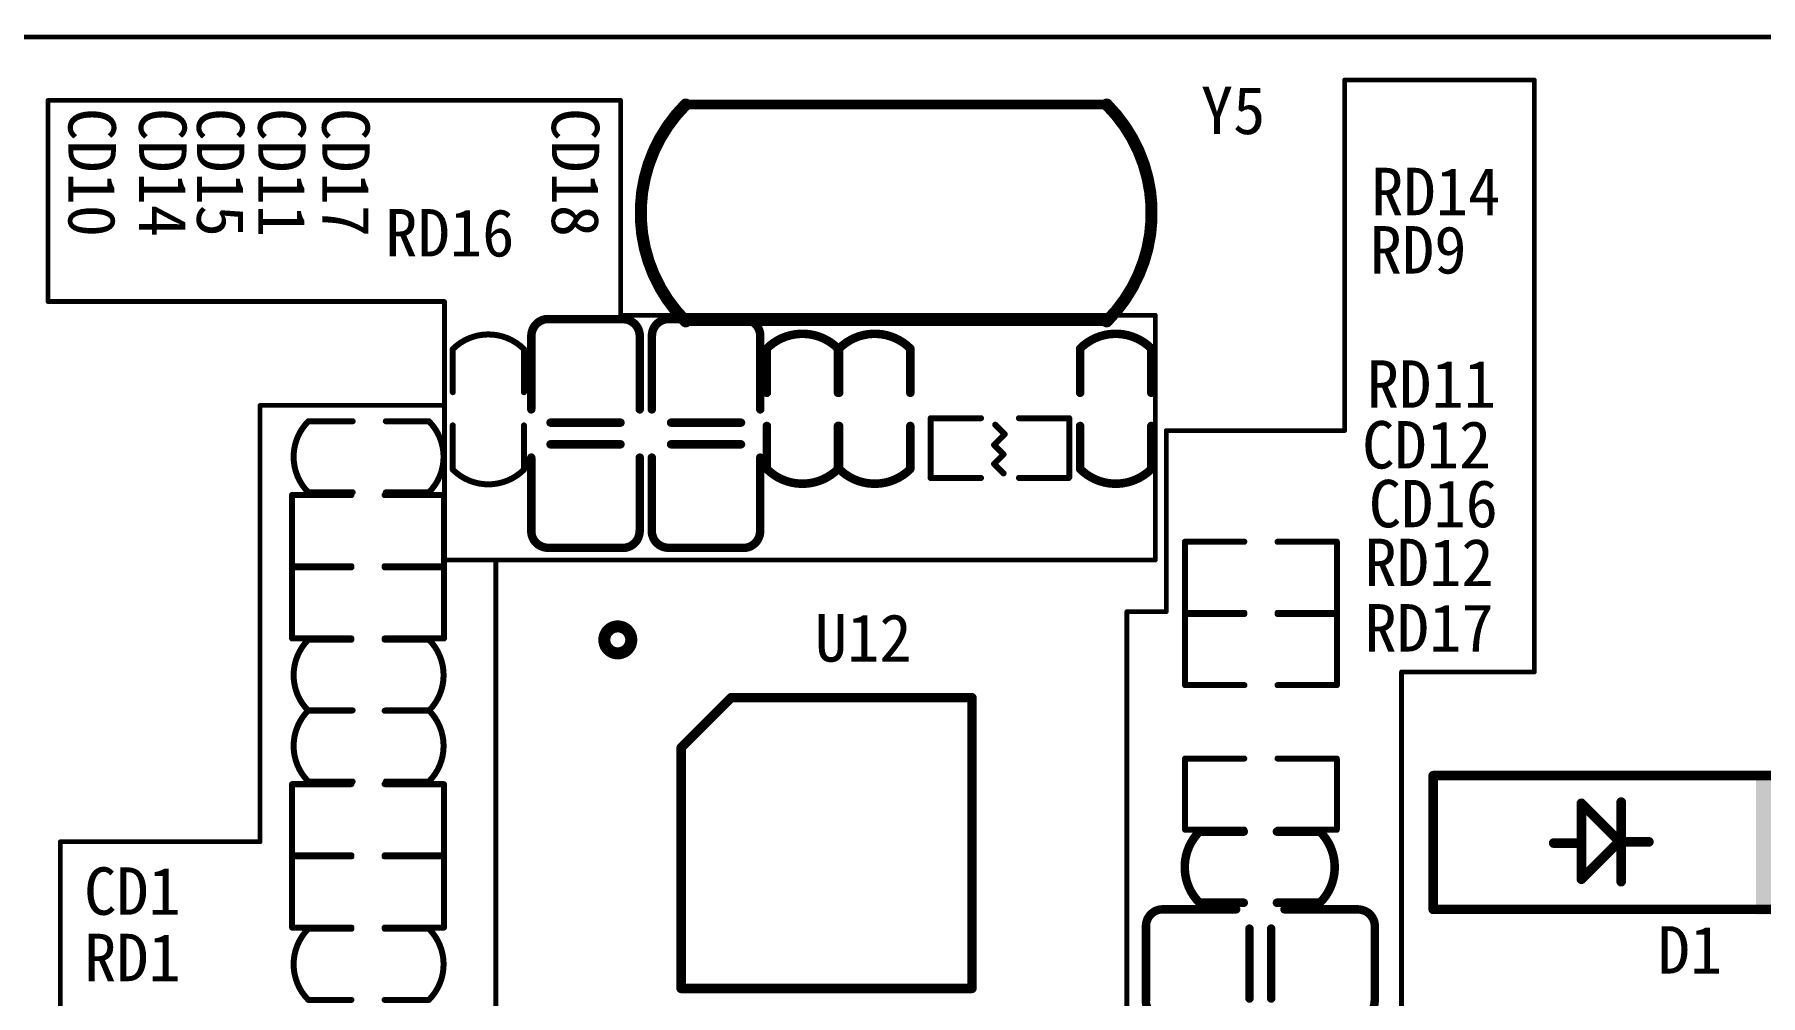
# Model space of a CAD drawing. Extents: x 695 to 1054, y 394 to 590.
# Drawn here: x 793.91 to 830.29, y 470.31 to 490.57 of the extents above; entities that cross this region are included whole.
import ezdxf

# ---------------------------------------------------------------- set-up
doc = ezdxf.new("R2010")
doc.units = 0
doc.header["$MEASUREMENT"] = 0
doc.layers.get('0').update_dxf_attribs({"linetype": 'CONTINUOUS'})
doc.layers.add('BOTTOMOVERLAY', color=7, linetype='CONTINUOUS')
doc.layers.add('KEEPOUTLAYER', color=6, linetype='CONTINUOUS')
doc.styles.get("Standard").update_dxf_attribs({"font": ''})
doc.styles.get('Standard').set_extended_font_data('SimSun')

# ---------------------------------------------------------------- blocks, each defined once
blk = doc.blocks.new('4007_4148_SMT_B_50')
at = {"layer": 'BOTTOMOVERLAY', "const_width": 0.203}
for points in [[(-3.468, 1.397), (-3.468, -1.422)], [(3.796, 1.397), (-3.468, 1.397)], [(3.796, 1.397), (3.796, -1.422)], [(0.469, -0.051), (-0.344, 0.762)], [(-0.344, 0.762), (-0.344, -0.838)], [(0.494, 0.813), (0.494, -0.864)], [(-0.344, 0), (-0.928, 0)], [(0.494, 0), (-0.344, -0.838)], [(0.494, -0.051), (0.469, -0.051)], [(1.078, -0.025), (0.494, -0.025)], [(3.796, -1.422), (-3.468, -1.422)]]:
    blk.add_lwpolyline(points, dxfattribs=at)
at = {"layer": 'BOTTOMOVERLAY', "const_width": 0.102}
for points in [[(-3.519, 1.397, 1), (-3.418, 1.397, 1)], [(-3.519, 1.397, 1), (-3.418, 1.397, 1)], [(3.745, 1.397, 1), (3.847, 1.397, 1)], [(3.745, 1.397, 1), (3.847, 1.397, 1)], [(-0.395, 0.762, 1), (-0.293, 0.762, 1)], [(-0.395, 0.762, 1), (-0.293, 0.762, 1)], [(0.443, 0.813, 1), (0.545, 0.813, 1)], [(-0.979, 0, 1), (-0.878, 0, 1)], [(-0.395, 0, 1), (-0.293, 0, 1)], [(0.418, -0.051, 1), (0.519, -0.051, 1)], [(0.418, -0.051, 1), (0.519, -0.051, 1)], [(0.443, 0, 1), (0.545, 0, 1)], [(0.443, -0.025, 1), (0.545, -0.025, 1)], [(0.443, -0.051, 1), (0.545, -0.051, 1)], [(1.027, -0.025, 1), (1.129, -0.025, 1)], [(-0.395, -0.838, 1), (-0.293, -0.838, 1)], [(-0.395, -0.838, 1), (-0.293, -0.838, 1)], [(0.443, -0.864, 1), (0.545, -0.864, 1)], [(-3.519, -1.422, 1), (-3.418, -1.422, 1)], [(-3.519, -1.422, 1), (-3.418, -1.422, 1)], [(3.745, -1.422, 1), (3.847, -1.422, 1)], [(3.745, -1.422, 1), (3.847, -1.422, 1)]]:
    blk.add_lwpolyline(points, format="xyb", close=True, dxfattribs=at)
at = {"layer": 'BOTTOMOVERLAY'}
blk.add_solid([(3.339, -1.499), (3.9, -1.499), (3.339, 1.499), (3.9, 1.499)], dxfattribs=at)
blk = doc.blocks.new('0603C_B_107')
at = {"layer": 'BOTTOMOVERLAY', "const_width": 0.127}
for points in [[(-1.27, -0.734, -0.414213), (-1.27, 0.766)], [(1.27, 0.766, -0.414213), (1.27, -0.734)]]:
    blk.add_lwpolyline(points, format="xyb", dxfattribs=at)
for points in [[(-0.363, 0.766), (-1.27, 0.766)], [(1.27, 0.766), (0.337, 0.766)], [(-0.363, -0.734), (-1.27, -0.734)], [(1.27, -0.734), (0.337, -0.734)]]:
    blk.add_lwpolyline(points, dxfattribs=at)
at = {"layer": 'BOTTOMOVERLAY', "const_width": 0.0635}
for points in [[(-1.302, 0.766, 1), (-1.238, 0.766, 1)], [(-1.302, 0.766, 1), (-1.238, 0.766, 1)], [(-0.394, 0.766, 1), (-0.331, 0.766, 1)], [(0.305, 0.766, 1), (0.369, 0.766, 1)], [(1.238, 0.766, 1), (1.302, 0.766, 1)], [(1.238, 0.766, 1), (1.302, 0.766, 1)], [(-1.302, -0.734, 1), (-1.238, -0.734, 1)], [(-1.302, -0.734, 1), (-1.238, -0.734, 1)], [(-0.394, -0.734, 1), (-0.331, -0.734, 1)], [(0.305, -0.734, 1), (0.369, -0.734, 1)], [(1.238, -0.734, 1), (1.302, -0.734, 1)], [(1.238, -0.734, 1), (1.302, -0.734, 1)]]:
    blk.add_lwpolyline(points, format="xyb", close=True, dxfattribs=at)
blk = doc.blocks.new('0603C_B_108')
at = {"layer": 'BOTTOMOVERLAY', "const_width": 0.127}
for points in [[(-1.27, -0.734, -0.414213), (-1.27, 0.766)], [(1.27, 0.766, -0.414213), (1.27, -0.734)]]:
    blk.add_lwpolyline(points, format="xyb", dxfattribs=at)
at = {"layer": 'BOTTOMOVERLAY', "const_width": 0.0635}
for points in [[(-1.302, 0.766, 1), (-1.238, 0.766, 1)], [(-1.302, 0.766, 1), (-1.238, 0.766, 1)], [(-0.394, 0.766, 1), (-0.331, 0.766, 1)], [(0.306, 0.766, 1), (0.369, 0.766, 1)], [(1.238, 0.766, 1), (1.302, 0.766, 1)], [(1.238, 0.766, 1), (1.302, 0.766, 1)], [(-1.302, -0.734, 1), (-1.238, -0.734, 1)], [(-1.302, -0.734, 1), (-1.238, -0.734, 1)], [(-0.394, -0.734, 1), (-0.331, -0.734, 1)], [(0.306, -0.734, 1), (0.369, -0.734, 1)], [(1.238, -0.734, 1), (1.302, -0.734, 1)], [(1.238, -0.734, 1), (1.302, -0.734, 1)]]:
    blk.add_lwpolyline(points, format="xyb", close=True, dxfattribs=at)
at = {"layer": 'BOTTOMOVERLAY', "const_width": 0.127}
for points in [[(-1.27, 0.766), (-0.363, 0.766)], [(0.337, 0.766), (1.27, 0.766)], [(-1.27, -0.734), (-0.363, -0.734)], [(0.337, -0.734), (1.27, -0.734)]]:
    blk.add_lwpolyline(points, dxfattribs=at)
blk = doc.blocks.new('0603C_B_109')
at = {"layer": 'BOTTOMOVERLAY', "const_width": 0.127}
for points in [[(-1.27, -0.734, -0.414213), (-1.27, 0.766)], [(1.27, 0.766, -0.414213), (1.27, -0.734)]]:
    blk.add_lwpolyline(points, format="xyb", dxfattribs=at)
for points in [[(-1.27, 0.766), (-0.363, 0.766)], [(0.337, 0.766), (1.27, 0.766)], [(-1.27, -0.734), (-0.363, -0.734)], [(0.337, -0.734), (1.27, -0.734)]]:
    blk.add_lwpolyline(points, dxfattribs=at)
at = {"layer": 'BOTTOMOVERLAY', "const_width": 0.0635}
for points in [[(-1.302, 0.766, 1), (-1.238, 0.766, 1)], [(-1.302, 0.766, 1), (-1.238, 0.766, 1)], [(-0.394, 0.766, 1), (-0.331, 0.766, 1)], [(0.306, 0.766, 1), (0.369, 0.766, 1)], [(1.238, 0.766, 1), (1.302, 0.766, 1)], [(1.238, 0.766, 1), (1.302, 0.766, 1)], [(-1.302, -0.734, 1), (-1.238, -0.734, 1)], [(-1.302, -0.734, 1), (-1.238, -0.734, 1)], [(-0.394, -0.734, 1), (-0.331, -0.734, 1)], [(0.306, -0.734, 1), (0.369, -0.734, 1)], [(1.238, -0.734, 1), (1.302, -0.734, 1)], [(1.238, -0.734, 1), (1.302, -0.734, 1)]]:
    blk.add_lwpolyline(points, format="xyb", close=True, dxfattribs=at)
blk = doc.blocks.new('0603C_B_110')
at = {"layer": 'BOTTOMOVERLAY', "const_width": 0.127}
for points in [[(-1.27, -0.734, -0.414213), (-1.27, 0.766)], [(1.27, 0.766, -0.414213), (1.27, -0.734)]]:
    blk.add_lwpolyline(points, format="xyb", dxfattribs=at)
for points in [[(-1.27, 0.766), (-0.363, 0.766)], [(0.337, 0.766), (1.27, 0.766)], [(-1.27, -0.734), (-0.363, -0.734)], [(0.337, -0.734), (1.27, -0.734)]]:
    blk.add_lwpolyline(points, dxfattribs=at)
at = {"layer": 'BOTTOMOVERLAY', "const_width": 0.0635}
for points in [[(-1.302, 0.766, 1), (-1.238, 0.766, 1)], [(-1.302, 0.766, 1), (-1.238, 0.766, 1)], [(-0.394, 0.766, 1), (-0.331, 0.766, 1)], [(0.306, 0.766, 1), (0.369, 0.766, 1)], [(1.238, 0.766, 1), (1.302, 0.766, 1)], [(1.238, 0.766, 1), (1.302, 0.766, 1)], [(-1.302, -0.734, 1), (-1.238, -0.734, 1)], [(-1.302, -0.734, 1), (-1.238, -0.734, 1)], [(-0.394, -0.734, 1), (-0.331, -0.734, 1)], [(0.306, -0.734, 1), (0.369, -0.734, 1)], [(1.238, -0.734, 1), (1.302, -0.734, 1)], [(1.238, -0.734, 1), (1.302, -0.734, 1)]]:
    blk.add_lwpolyline(points, format="xyb", close=True, dxfattribs=at)
blk = doc.blocks.new('0603C_B_116')
at = {"layer": 'BOTTOMOVERLAY', "const_width": 0.127}
for points in [[(-1.27, -0.734, -0.414213), (-1.27, 0.766)], [(1.27, 0.766, -0.414213), (1.27, -0.734)]]:
    blk.add_lwpolyline(points, format="xyb", dxfattribs=at)
at = {"layer": 'BOTTOMOVERLAY', "const_width": 0.0635}
for points in [[(-1.302, 0.766, 1), (-1.238, 0.766, 1)], [(-1.302, 0.766, 1), (-1.238, 0.766, 1)], [(-0.394, 0.766, 1), (-0.331, 0.766, 1)], [(0.306, 0.766, 1), (0.369, 0.766, 1)], [(1.238, 0.766, 1), (1.302, 0.766, 1)], [(1.238, 0.766, 1), (1.302, 0.766, 1)], [(-1.302, -0.734, 1), (-1.238, -0.734, 1)], [(-1.302, -0.734, 1), (-1.238, -0.734, 1)], [(-0.394, -0.734, 1), (-0.331, -0.734, 1)], [(0.306, -0.734, 1), (0.369, -0.734, 1)], [(1.238, -0.734, 1), (1.302, -0.734, 1)], [(1.238, -0.734, 1), (1.302, -0.734, 1)]]:
    blk.add_lwpolyline(points, format="xyb", close=True, dxfattribs=at)
at = {"layer": 'BOTTOMOVERLAY', "const_width": 0.127}
for points in [[(-1.27, 0.766), (-0.363, 0.766)], [(0.337, 0.766), (1.27, 0.766)], [(-1.27, -0.734), (-0.363, -0.734)], [(0.337, -0.734), (1.27, -0.734)]]:
    blk.add_lwpolyline(points, dxfattribs=at)
blk = doc.blocks.new('0603C_B_117')
at = {"layer": 'BOTTOMOVERLAY', "const_width": 0.18}
for points in [[(-0.75, 1.257, -0.414214), (0.75, 1.257)], [(0.75, -1.283, -0.414214), (-0.75, -1.283)]]:
    blk.add_lwpolyline(points, format="xyb", dxfattribs=at)
for points in [[(-0.75, 1.257), (-0.75, 0.35)], [(0.75, 1.257), (0.75, 0.35)], [(-0.75, -0.35), (-0.75, -1.283)], [(0.75, -0.35), (0.75, -1.283)]]:
    blk.add_lwpolyline(points, dxfattribs=at)
at = {"layer": 'BOTTOMOVERLAY', "const_width": 0.09}
for points in [[(-0.795, 1.257, 1), (-0.705, 1.257, 1)], [(-0.795, 1.257, 1), (-0.705, 1.257, 1)], [(0.705, 1.257, 1), (0.795, 1.257, 1)], [(0.705, 1.257, 1), (0.795, 1.257, 1)], [(-0.795, 0.35, 1), (-0.705, 0.35, 1)], [(0.705, 0.35, 1), (0.795, 0.35, 1)], [(-0.795, -0.35, 1), (-0.705, -0.35, 1)], [(0.705, -0.35, 1), (0.795, -0.35, 1)], [(-0.795, -1.283, 1), (-0.705, -1.283, 1)], [(-0.795, -1.283, 1), (-0.705, -1.283, 1)], [(0.705, -1.283, 1), (0.795, -1.283, 1)], [(0.705, -1.283, 1), (0.795, -1.283, 1)]]:
    blk.add_lwpolyline(points, format="xyb", close=True, dxfattribs=at)
blk = doc.blocks.new('0603C_B_118')
at = {"layer": 'BOTTOMOVERLAY', "const_width": 0.18}
for points in [[(-0.75, 1.257, -0.414214), (0.75, 1.257)], [(0.75, -1.283, -0.414214), (-0.75, -1.283)]]:
    blk.add_lwpolyline(points, format="xyb", dxfattribs=at)
for points in [[(-0.75, 1.257), (-0.75, 0.35)], [(0.75, 1.257), (0.75, 0.35)], [(-0.75, -0.35), (-0.75, -1.283)], [(0.75, -0.35), (0.75, -1.283)]]:
    blk.add_lwpolyline(points, dxfattribs=at)
at = {"layer": 'BOTTOMOVERLAY', "const_width": 0.09}
for points in [[(-0.795, 1.257, 1), (-0.705, 1.257, 1)], [(-0.795, 1.257, 1), (-0.705, 1.257, 1)], [(0.705, 1.257, 1), (0.795, 1.257, 1)], [(0.705, 1.257, 1), (0.795, 1.257, 1)], [(-0.795, 0.35, 1), (-0.705, 0.35, 1)], [(0.705, 0.35, 1), (0.795, 0.35, 1)], [(-0.795, -0.35, 1), (-0.705, -0.35, 1)], [(0.705, -0.35, 1), (0.795, -0.35, 1)], [(-0.795, -1.283, 1), (-0.705, -1.283, 1)], [(-0.795, -1.283, 1), (-0.705, -1.283, 1)], [(0.705, -1.283, 1), (0.795, -1.283, 1)], [(0.705, -1.283, 1), (0.795, -1.283, 1)]]:
    blk.add_lwpolyline(points, format="xyb", close=True, dxfattribs=at)
blk = doc.blocks.new('0805C_B_120')
at = {"layer": 'BOTTOMOVERLAY', "const_width": 0.178}
for points in [[(-2.413, 0.787, -0.414214), (-2.06, 1.14)], [(2.057, 1.143, -0.414214), (2.41, 0.79)], [(-2.057, -1.143, -0.414214), (-2.41, -0.79)], [(2.413, -0.787, -0.414214), (2.06, -1.14)]]:
    blk.add_lwpolyline(points, format="xyb", dxfattribs=at)
for points in [[(-0.508, 1.143), (-2.06, 1.143)], [(2.057, 1.143), (0.508, 1.143)], [(-2.41, -0.79), (-2.41, 0.785)], [(-0.229, -0.737), (-0.229, 0.737)], [(0.229, -0.737), (0.229, 0.737)], [(2.413, -0.787), (2.413, 0.787)], [(-0.508, -1.143), (-2.057, -1.143)], [(2.06, -1.143), (0.508, -1.143)]]:
    blk.add_lwpolyline(points, dxfattribs=at)
at = {"layer": 'BOTTOMOVERLAY', "const_width": 0.0889}
for points in [[(-2.105, 1.143, 1), (-2.016, 1.143, 1)], [(-2.105, 1.14, 1), (-2.016, 1.14, 1)], [(-0.552, 1.143, 1), (-0.464, 1.143, 1)], [(0.464, 1.143, 1), (0.552, 1.143, 1)], [(2.013, 1.143, 1), (2.102, 1.143, 1)], [(2.013, 1.143, 1), (2.102, 1.143, 1)], [(-2.457, 0.787, 1), (-2.369, 0.787, 1)], [(-2.455, 0.785, 1), (-2.366, 0.785, 1)], [(-0.273, 0.737, 1), (-0.184, 0.737, 1)], [(0.184, 0.737, 1), (0.273, 0.737, 1)], [(2.366, 0.79, 1), (2.455, 0.79, 1)], [(2.369, 0.787, 1), (2.457, 0.787, 1)], [(-2.455, -0.79, 1), (-2.366, -0.79, 1)], [(-2.455, -0.79, 1), (-2.366, -0.79, 1)], [(-0.273, -0.737, 1), (-0.184, -0.737, 1)], [(0.184, -0.737, 1), (0.273, -0.737, 1)], [(2.369, -0.787, 1), (2.457, -0.787, 1)], [(2.369, -0.787, 1), (2.457, -0.787, 1)], [(-2.102, -1.143, 1), (-2.013, -1.143, 1)], [(-2.102, -1.143, 1), (-2.013, -1.143, 1)], [(-0.552, -1.143, 1), (-0.464, -1.143, 1)], [(0.464, -1.143, 1), (0.552, -1.143, 1)], [(2.016, -1.14, 1), (2.105, -1.14, 1)], [(2.016, -1.143, 1), (2.105, -1.143, 1)]]:
    blk.add_lwpolyline(points, format="xyb", close=True, dxfattribs=at)
blk = doc.blocks.new('0805C_B_121')
at = {"layer": 'BOTTOMOVERLAY', "const_width": 0.178}
for points in [[(-2.413, 0.787, -0.414214), (-2.06, 1.14)], [(2.057, 1.143, -0.414214), (2.41, 0.79)], [(-2.057, -1.143, -0.414214), (-2.41, -0.79)], [(2.413, -0.787, -0.414214), (2.06, -1.14)]]:
    blk.add_lwpolyline(points, format="xyb", dxfattribs=at)
for points in [[(-2.06, 1.143), (-0.508, 1.143)], [(0.508, 1.143), (2.057, 1.143)], [(-2.41, 0.785), (-2.41, -0.79)], [(-0.229, 0.737), (-0.229, -0.737)], [(0.229, 0.737), (0.229, -0.737)], [(2.413, 0.787), (2.413, -0.787)], [(-2.057, -1.143), (-0.508, -1.143)], [(0.508, -1.143), (2.06, -1.143)]]:
    blk.add_lwpolyline(points, dxfattribs=at)
at = {"layer": 'BOTTOMOVERLAY', "const_width": 0.0889}
for points in [[(-2.105, 1.143, 1), (-2.016, 1.143, 1)], [(-2.105, 1.14, 1), (-2.016, 1.14, 1)], [(-0.552, 1.143, 1), (-0.464, 1.143, 1)], [(0.464, 1.143, 1), (0.552, 1.143, 1)], [(2.013, 1.143, 1), (2.102, 1.143, 1)], [(2.013, 1.143, 1), (2.102, 1.143, 1)], [(-2.457, 0.787, 1), (-2.369, 0.787, 1)], [(-2.455, 0.785, 1), (-2.366, 0.785, 1)], [(-0.273, 0.737, 1), (-0.184, 0.737, 1)], [(0.184, 0.737, 1), (0.273, 0.737, 1)], [(2.366, 0.79, 1), (2.455, 0.79, 1)], [(2.369, 0.787, 1), (2.457, 0.787, 1)], [(-2.455, -0.79, 1), (-2.366, -0.79, 1)], [(-2.455, -0.79, 1), (-2.366, -0.79, 1)], [(-0.273, -0.737, 1), (-0.184, -0.737, 1)], [(0.184, -0.737, 1), (0.273, -0.737, 1)], [(2.369, -0.787, 1), (2.457, -0.787, 1)], [(2.369, -0.787, 1), (2.457, -0.787, 1)], [(-2.102, -1.143, 1), (-2.013, -1.143, 1)], [(-2.102, -1.143, 1), (-2.013, -1.143, 1)], [(-0.552, -1.143, 1), (-0.464, -1.143, 1)], [(0.464, -1.143, 1), (0.552, -1.143, 1)], [(2.016, -1.14, 1), (2.105, -1.14, 1)], [(2.016, -1.143, 1), (2.105, -1.143, 1)]]:
    blk.add_lwpolyline(points, format="xyb", close=True, dxfattribs=at)
blk = doc.blocks.new('0805C_B_122')
at = {"layer": 'BOTTOMOVERLAY', "const_width": 0.178}
for points in [[(-2.413, 0.787, -0.414214), (-2.06, 1.14)], [(2.057, 1.143, -0.414214), (2.41, 0.79)], [(-2.057, -1.143, -0.414214), (-2.41, -0.79)], [(2.413, -0.787, -0.414214), (2.06, -1.14)]]:
    blk.add_lwpolyline(points, format="xyb", dxfattribs=at)
for points in [[(-0.508, 1.143), (-2.06, 1.143)], [(2.057, 1.143), (0.508, 1.143)], [(-2.41, 0.785), (-2.41, -0.79)], [(-0.229, 0.737), (-0.229, -0.737)], [(0.229, 0.737), (0.229, -0.737)], [(2.413, 0.787), (2.413, -0.787)], [(-0.508, -1.143), (-2.057, -1.143)], [(2.06, -1.143), (0.508, -1.143)]]:
    blk.add_lwpolyline(points, dxfattribs=at)
at = {"layer": 'BOTTOMOVERLAY', "const_width": 0.0889}
for points in [[(-2.105, 1.143, 1), (-2.016, 1.143, 1)], [(-2.105, 1.14, 1), (-2.016, 1.14, 1)], [(-0.552, 1.143, 1), (-0.464, 1.143, 1)], [(0.464, 1.143, 1), (0.552, 1.143, 1)], [(2.013, 1.143, 1), (2.102, 1.143, 1)], [(2.013, 1.143, 1), (2.102, 1.143, 1)], [(-2.457, 0.787, 1), (-2.369, 0.787, 1)], [(-2.455, 0.785, 1), (-2.366, 0.785, 1)], [(-0.273, 0.737, 1), (-0.184, 0.737, 1)], [(0.184, 0.737, 1), (0.273, 0.737, 1)], [(2.366, 0.79, 1), (2.455, 0.79, 1)], [(2.369, 0.787, 1), (2.457, 0.787, 1)], [(-2.455, -0.79, 1), (-2.366, -0.79, 1)], [(-2.455, -0.79, 1), (-2.366, -0.79, 1)], [(-0.273, -0.737, 1), (-0.184, -0.737, 1)], [(0.184, -0.737, 1), (0.273, -0.737, 1)], [(2.369, -0.787, 1), (2.457, -0.787, 1)], [(2.369, -0.787, 1), (2.457, -0.787, 1)], [(-2.102, -1.143, 1), (-2.013, -1.143, 1)], [(-2.102, -1.143, 1), (-2.013, -1.143, 1)], [(-0.552, -1.143, 1), (-0.464, -1.143, 1)], [(0.464, -1.143, 1), (0.552, -1.143, 1)], [(2.016, -1.14, 1), (2.105, -1.14, 1)], [(2.016, -1.143, 1), (2.105, -1.143, 1)]]:
    blk.add_lwpolyline(points, format="xyb", close=True, dxfattribs=at)
blk = doc.blocks.new('0603C_B_123')
at = {"layer": 'BOTTOMOVERLAY', "const_width": 0.18}
for points in [[(-0.75, 1.257, -0.414214), (0.75, 1.257)], [(0.75, -1.283, -0.414214), (-0.75, -1.283)]]:
    blk.add_lwpolyline(points, format="xyb", dxfattribs=at)
for points in [[(-0.75, 1.257), (-0.75, 0.35)], [(0.75, 1.257), (0.75, 0.35)], [(-0.75, -0.35), (-0.75, -1.283)], [(0.75, -0.35), (0.75, -1.283)]]:
    blk.add_lwpolyline(points, dxfattribs=at)
at = {"layer": 'BOTTOMOVERLAY', "const_width": 0.09}
for points in [[(-0.795, 1.257, 1), (-0.705, 1.257, 1)], [(-0.795, 1.257, 1), (-0.705, 1.257, 1)], [(0.705, 1.257, 1), (0.795, 1.257, 1)], [(0.705, 1.257, 1), (0.795, 1.257, 1)], [(-0.795, 0.35, 1), (-0.705, 0.35, 1)], [(0.705, 0.35, 1), (0.795, 0.35, 1)], [(-0.795, -0.35, 1), (-0.705, -0.35, 1)], [(0.705, -0.35, 1), (0.795, -0.35, 1)], [(-0.795, -1.283, 1), (-0.705, -1.283, 1)], [(-0.795, -1.283, 1), (-0.705, -1.283, 1)], [(0.705, -1.283, 1), (0.795, -1.283, 1)], [(0.705, -1.283, 1), (0.795, -1.283, 1)]]:
    blk.add_lwpolyline(points, format="xyb", close=True, dxfattribs=at)
blk = doc.blocks.new('0603C_B_124')
at = {"layer": 'BOTTOMOVERLAY', "const_width": 0.18}
for points in [[(-0.75, 1.257, -0.414214), (0.75, 1.257)], [(0.75, -1.283, -0.414214), (-0.75, -1.283)]]:
    blk.add_lwpolyline(points, format="xyb", dxfattribs=at)
for points in [[(-0.75, 1.257), (-0.75, 0.35)], [(0.75, 1.257), (0.75, 0.35)], [(-0.75, -0.35), (-0.75, -1.283)], [(0.75, -0.35), (0.75, -1.283)]]:
    blk.add_lwpolyline(points, dxfattribs=at)
at = {"layer": 'BOTTOMOVERLAY', "const_width": 0.09}
for points in [[(-0.795, 1.257, 1), (-0.705, 1.257, 1)], [(-0.795, 1.257, 1), (-0.705, 1.257, 1)], [(0.705, 1.257, 1), (0.795, 1.257, 1)], [(0.705, 1.257, 1), (0.795, 1.257, 1)], [(-0.795, 0.35, 1), (-0.705, 0.35, 1)], [(0.705, 0.35, 1), (0.795, 0.35, 1)], [(-0.795, -0.35, 1), (-0.705, -0.35, 1)], [(0.705, -0.35, 1), (0.795, -0.35, 1)], [(-0.795, -1.283, 1), (-0.705, -1.283, 1)], [(-0.795, -1.283, 1), (-0.705, -1.283, 1)], [(0.705, -1.283, 1), (0.795, -1.283, 1)], [(0.705, -1.283, 1), (0.795, -1.283, 1)]]:
    blk.add_lwpolyline(points, format="xyb", close=True, dxfattribs=at)
blk = doc.blocks.new('0603_B_176')
at = {"layer": 'BOTTOMOVERLAY', "const_width": 0.127}
for points in [[(-1.613, 0.766), (-0.363, 0.766)], [(-1.613, -0.734), (-1.613, 0.766)], [(0.337, 0.766), (1.587, 0.766)], [(1.587, -0.734), (1.587, 0.766)], [(-1.613, -0.734), (-0.363, -0.734)], [(0.337, -0.734), (1.587, -0.734)]]:
    blk.add_lwpolyline(points, dxfattribs=at)
at = {"layer": 'BOTTOMOVERLAY', "const_width": 0.0635}
for points in [[(-1.645, 0.766, 1), (-1.581, 0.766, 1)], [(-1.645, 0.766, 1), (-1.581, 0.766, 1)], [(-0.394, 0.766, 1), (-0.331, 0.766, 1)], [(0.305, 0.766, 1), (0.369, 0.766, 1)], [(1.556, 0.766, 1), (1.619, 0.766, 1)], [(1.556, 0.766, 1), (1.619, 0.766, 1)], [(-1.645, -0.734, 1), (-1.581, -0.734, 1)], [(-1.645, -0.734, 1), (-1.581, -0.734, 1)], [(-0.394, -0.734, 1), (-0.331, -0.734, 1)], [(0.305, -0.734, 1), (0.369, -0.734, 1)], [(1.556, -0.734, 1), (1.619, -0.734, 1)], [(1.556, -0.734, 1), (1.619, -0.734, 1)]]:
    blk.add_lwpolyline(points, format="xyb", close=True, dxfattribs=at)
blk = doc.blocks.new('0603_B_177')
at = {"layer": 'BOTTOMOVERLAY', "const_width": 0.127}
for points in [[(-0.363, 0.766), (-1.613, 0.766)], [(-1.613, 0.766), (-1.613, -0.734)], [(1.587, 0.766), (0.337, 0.766)], [(1.587, 0.766), (1.587, -0.734)], [(-0.363, -0.734), (-1.613, -0.734)], [(1.587, -0.734), (0.337, -0.734)]]:
    blk.add_lwpolyline(points, dxfattribs=at)
at = {"layer": 'BOTTOMOVERLAY', "const_width": 0.0635}
for points in [[(-1.644, 0.766, 1), (-1.581, 0.766, 1)], [(-1.644, 0.766, 1), (-1.581, 0.766, 1)], [(-0.394, 0.766, 1), (-0.331, 0.766, 1)], [(0.306, 0.766, 1), (0.369, 0.766, 1)], [(1.556, 0.766, 1), (1.619, 0.766, 1)], [(1.556, 0.766, 1), (1.619, 0.766, 1)], [(-1.644, -0.734, 1), (-1.581, -0.734, 1)], [(-1.644, -0.734, 1), (-1.581, -0.734, 1)], [(-0.394, -0.734, 1), (-0.331, -0.734, 1)], [(0.306, -0.734, 1), (0.369, -0.734, 1)], [(1.556, -0.734, 1), (1.619, -0.734, 1)], [(1.556, -0.734, 1), (1.619, -0.734, 1)]]:
    blk.add_lwpolyline(points, format="xyb", close=True, dxfattribs=at)
blk = doc.blocks.new('0603_B_178')
at = {"layer": 'BOTTOMOVERLAY', "const_width": 0.127}
for points in [[(-1.613, 0.766), (-0.363, 0.766)], [(-1.613, -0.734), (-1.613, 0.766)], [(0.337, 0.766), (1.587, 0.766)], [(1.587, -0.734), (1.587, 0.766)], [(-1.613, -0.734), (-0.363, -0.734)], [(0.337, -0.734), (1.587, -0.734)]]:
    blk.add_lwpolyline(points, dxfattribs=at)
at = {"layer": 'BOTTOMOVERLAY', "const_width": 0.0635}
for points in [[(-1.645, 0.766, 1), (-1.581, 0.766, 1)], [(-1.645, 0.766, 1), (-1.581, 0.766, 1)], [(-0.394, 0.766, 1), (-0.331, 0.766, 1)], [(0.306, 0.766, 1), (0.369, 0.766, 1)], [(1.556, 0.766, 1), (1.619, 0.766, 1)], [(1.556, 0.766, 1), (1.619, 0.766, 1)], [(-1.645, -0.734, 1), (-1.581, -0.734, 1)], [(-1.645, -0.734, 1), (-1.581, -0.734, 1)], [(-0.394, -0.734, 1), (-0.331, -0.734, 1)], [(0.306, -0.734, 1), (0.369, -0.734, 1)], [(1.556, -0.734, 1), (1.619, -0.734, 1)], [(1.556, -0.734, 1), (1.619, -0.734, 1)]]:
    blk.add_lwpolyline(points, format="xyb", close=True, dxfattribs=at)
blk = doc.blocks.new('0603_B_179')
at = {"layer": 'BOTTOMOVERLAY', "const_width": 0.127}
for points in [[(-1.613, 0.766), (-0.363, 0.766)], [(-1.613, -0.734), (-1.613, 0.766)], [(0.337, 0.766), (1.587, 0.766)], [(1.587, -0.734), (1.587, 0.766)], [(-1.613, -0.734), (-0.363, -0.734)], [(0.337, -0.734), (1.587, -0.734)]]:
    blk.add_lwpolyline(points, dxfattribs=at)
at = {"layer": 'BOTTOMOVERLAY', "const_width": 0.0635}
for points in [[(-1.644, 0.766, 1), (-1.581, 0.766, 1)], [(-1.644, 0.766, 1), (-1.581, 0.766, 1)], [(-0.394, 0.766, 1), (-0.331, 0.766, 1)], [(0.306, 0.766, 1), (0.369, 0.766, 1)], [(1.556, 0.766, 1), (1.619, 0.766, 1)], [(1.556, 0.766, 1), (1.619, 0.766, 1)], [(-1.644, -0.734, 1), (-1.581, -0.734, 1)], [(-1.644, -0.734, 1), (-1.581, -0.734, 1)], [(-0.394, -0.734, 1), (-0.331, -0.734, 1)], [(0.306, -0.734, 1), (0.369, -0.734, 1)], [(1.556, -0.734, 1), (1.619, -0.734, 1)], [(1.556, -0.734, 1), (1.619, -0.734, 1)]]:
    blk.add_lwpolyline(points, format="xyb", close=True, dxfattribs=at)
blk = doc.blocks.new('0603_B_184')
at = {"layer": 'BOTTOMOVERLAY', "const_width": 0.127}
for points in [[(-0.363, 0.766), (-1.613, 0.766)], [(-1.613, 0.766), (-1.613, -0.734)], [(1.587, 0.766), (0.337, 0.766)], [(1.587, 0.766), (1.587, -0.734)], [(-0.363, -0.734), (-1.613, -0.734)], [(1.587, -0.734), (0.337, -0.734)]]:
    blk.add_lwpolyline(points, dxfattribs=at)
at = {"layer": 'BOTTOMOVERLAY', "const_width": 0.0635}
for points in [[(-1.645, 0.766, 1), (-1.581, 0.766, 1)], [(-1.645, 0.766, 1), (-1.581, 0.766, 1)], [(-0.394, 0.766, 1), (-0.331, 0.766, 1)], [(0.305, 0.766, 1), (0.369, 0.766, 1)], [(1.556, 0.766, 1), (1.619, 0.766, 1)], [(1.556, 0.766, 1), (1.619, 0.766, 1)], [(-1.645, -0.734, 1), (-1.581, -0.734, 1)], [(-1.645, -0.734, 1), (-1.581, -0.734, 1)], [(-0.394, -0.734, 1), (-0.331, -0.734, 1)], [(0.305, -0.734, 1), (0.369, -0.734, 1)], [(1.556, -0.734, 1), (1.619, -0.734, 1)], [(1.556, -0.734, 1), (1.619, -0.734, 1)]]:
    blk.add_lwpolyline(points, format="xyb", close=True, dxfattribs=at)
blk = doc.blocks.new('0603_B_185')
at = {"layer": 'BOTTOMOVERLAY', "const_width": 0.127}
for points in [[(-1.613, 0.766), (-0.363, 0.766)], [(-1.613, -0.734), (-1.613, 0.766)], [(0.337, 0.766), (1.587, 0.766)], [(1.587, -0.734), (1.587, 0.766)], [(-1.613, -0.734), (-0.363, -0.734)], [(0.337, -0.734), (1.587, -0.734)]]:
    blk.add_lwpolyline(points, dxfattribs=at)
at = {"layer": 'BOTTOMOVERLAY', "const_width": 0.0635}
for points in [[(-1.644, 0.766, 1), (-1.581, 0.766, 1)], [(-1.644, 0.766, 1), (-1.581, 0.766, 1)], [(-0.394, 0.766, 1), (-0.331, 0.766, 1)], [(0.306, 0.766, 1), (0.369, 0.766, 1)], [(1.556, 0.766, 1), (1.619, 0.766, 1)], [(1.556, 0.766, 1), (1.619, 0.766, 1)], [(-1.644, -0.734, 1), (-1.581, -0.734, 1)], [(-1.644, -0.734, 1), (-1.581, -0.734, 1)], [(-0.394, -0.734, 1), (-0.331, -0.734, 1)], [(0.306, -0.734, 1), (0.369, -0.734, 1)], [(1.556, -0.734, 1), (1.619, -0.734, 1)], [(1.556, -0.734, 1), (1.619, -0.734, 1)]]:
    blk.add_lwpolyline(points, format="xyb", close=True, dxfattribs=at)
blk = doc.blocks.new('0603_B_187')
at = {"layer": 'BOTTOMOVERLAY', "const_width": 0.127}
for points in [[(-0.363, 0.766), (-1.613, 0.766)], [(-1.613, -0.734), (-1.613, 0.766)], [(1.587, 0.766), (0.337, 0.766)], [(1.587, -0.734), (1.587, 0.766)], [(-0.363, -0.734), (-1.613, -0.734)], [(1.587, -0.734), (0.337, -0.734)]]:
    blk.add_lwpolyline(points, dxfattribs=at)
at = {"layer": 'BOTTOMOVERLAY', "const_width": 0.0635}
for points in [[(-1.645, 0.766, 1), (-1.581, 0.766, 1)], [(-1.645, 0.766, 1), (-1.581, 0.766, 1)], [(-0.394, 0.766, 1), (-0.331, 0.766, 1)], [(0.305, 0.766, 1), (0.369, 0.766, 1)], [(1.556, 0.766, 1), (1.619, 0.766, 1)], [(1.556, 0.766, 1), (1.619, 0.766, 1)], [(-1.645, -0.734, 1), (-1.581, -0.734, 1)], [(-1.645, -0.734, 1), (-1.581, -0.734, 1)], [(-0.394, -0.734, 1), (-0.331, -0.734, 1)], [(0.305, -0.734, 1), (0.369, -0.734, 1)], [(1.556, -0.734, 1), (1.619, -0.734, 1)], [(1.556, -0.734, 1), (1.619, -0.734, 1)]]:
    blk.add_lwpolyline(points, format="xyb", close=True, dxfattribs=at)
blk = doc.blocks.new('0603R_B_189')
at = {"layer": 'BOTTOMOVERLAY', "const_width": 0.127}
for points in [[(-1.46, 0.63), (-1.46, -0.63)], [(-0.4, 0.63), (-1.46, 0.63)], [(0.076, 0.533), (-0.124, 0.333)], [(-0.124, 0.333), (-0.124, 0.333)], [(0.076, 0.133), (-0.124, 0.333)], [(1.45, 0.63), (0.4, 0.63)], [(1.45, 0.63), (1.45, 0.62)], [(1.46, 0.62), (1.45, 0.62)], [(1.46, 0.62), (1.46, -0.63)], [(0.076, 0.133), (-0.124, -0.067)], [(0.076, -0.267), (-0.124, -0.067)], [(0.1, -0.292), (-0.1, -0.492)], [(-0.4, -0.63), (-1.46, -0.63)], [(1.46, -0.63), (0.4, -0.63)]]:
    blk.add_lwpolyline(points, dxfattribs=at)
at = {"layer": 'BOTTOMOVERLAY', "const_width": 0.0635}
for points in [[(-1.492, 0.63, 1), (-1.428, 0.63, 1)], [(-1.492, 0.63, 1), (-1.428, 0.63, 1)], [(-0.432, 0.63, 1), (-0.368, 0.63, 1)], [(-0.156, 0.333, 1), (-0.092, 0.333, 1)], [(-0.156, 0.333, 1), (-0.092, 0.333, 1)], [(-0.156, 0.333, 1), (-0.092, 0.333, 1)], [(-0.156, 0.333, 1), (-0.092, 0.333, 1)], [(0.044, 0.533, 1), (0.108, 0.533, 1)], [(0.368, 0.63, 1), (0.432, 0.63, 1)], [(1.418, 0.63, 1), (1.482, 0.63, 1)], [(1.418, 0.63, 1), (1.482, 0.63, 1)], [(1.418, 0.62, 1), (1.482, 0.62, 1)], [(1.418, 0.62, 1), (1.482, 0.62, 1)], [(1.428, 0.62, 1), (1.492, 0.62, 1)], [(1.428, 0.62, 1), (1.492, 0.62, 1)], [(0.044, 0.133, 1), (0.108, 0.133, 1)], [(0.044, 0.133, 1), (0.108, 0.133, 1)], [(-0.156, -0.067, 1), (-0.092, -0.067, 1)], [(-0.156, -0.067, 1), (-0.092, -0.067, 1)], [(0.044, -0.267, 1), (0.108, -0.267, 1)], [(0.068, -0.292, 1), (0.132, -0.292, 1)], [(-1.492, -0.63, 1), (-1.428, -0.63, 1)], [(-1.492, -0.63, 1), (-1.428, -0.63, 1)], [(-0.432, -0.63, 1), (-0.368, -0.63, 1)], [(-0.132, -0.492, 1), (-0.068, -0.492, 1)], [(0.368, -0.63, 1), (0.432, -0.63, 1)], [(1.428, -0.63, 1), (1.492, -0.63, 1)], [(1.428, -0.63, 1), (1.492, -0.63, 1)]]:
    blk.add_lwpolyline(points, format="xyb", close=True, dxfattribs=at)
blk = doc.blocks.new('RN7302_B_222')
at = {"layer": 'BOTTOMOVERLAY'}
for points, const_width in [([(-4, 4.4, 1), (-4.568, 4.4, 1)], 0.254), ([(-4.631, 4.4, 1), (-4.504, 4.4, 1)], 0.127), ([(-4.063, 4.4, 1), (-3.936, 4.4, 1)], 0.127), ([(-2.06, 3.065, 1), (-1.96, 3.065, 1)], 0.1), ([(-2.06, 3.065, 1), (-1.96, 3.065, 1)], 0.1), ([(3.015, 3.065, 1), (3.115, 3.065, 1)], 0.1), ([(3.015, 3.065, 1), (3.115, 3.065, 1)], 0.1), ([(-3.115, 2.01, 1), (-3.015, 2.01, 1)], 0.1), ([(-3.115, 2.01, 1), (-3.015, 2.01, 1)], 0.1), ([(-3.115, -3.065, 1), (-3.015, -3.065, 1)], 0.1), ([(-3.115, -3.065, 1), (-3.015, -3.065, 1)], 0.1), ([(3.015, -3.065, 1), (3.115, -3.065, 1)], 0.1), ([(3.015, -3.065, 1), (3.115, -3.065, 1)], 0.1)]:
    blk.add_lwpolyline(points, format="xyb", close=True, dxfattribs=dict(at, const_width=const_width))
at = {"layer": 'BOTTOMOVERLAY', "const_width": 0.2}
for points in [[(-3.065, 2.01), (-2.01, 3.065)], [(3.065, 3.065), (-2.01, 3.065)], [(3.065, -3.065), (3.065, 3.065)], [(-3.065, -3.065), (-3.065, 2.01)], [(3.065, -3.065), (-3.065, -3.065)]]:
    blk.add_lwpolyline(points, dxfattribs=at)
blk = doc.blocks.new('CAY_B_226')
at = {"layer": 'BOTTOMOVERLAY', "const_width": 0.254}
for points in [[(-4.382, -2.208, -0.414214), (-4.382, 2.364)], [(4.493, 2.364, -0.414214), (4.493, -2.208)]]:
    blk.add_lwpolyline(points, format="xyb", dxfattribs=at)
at = {"layer": 'BOTTOMOVERLAY'}
for points, const_width in [([(-4.446, 2.364, 1), (-4.319, 2.364, 1)], 0.127), ([(-4.432, 2.364, 1), (-4.332, 2.364, 1)], 0.1), ([(4.429, 2.364, 1), (4.556, 2.364, 1)], 0.127), ([(4.443, 2.364, 1), (4.543, 2.364, 1)], 0.1), ([(-4.446, -2.208, 1), (-4.319, -2.208, 1)], 0.127), ([(-4.432, -2.208, 1), (-4.332, -2.208, 1)], 0.1), ([(4.429, -2.208, 1), (4.556, -2.208, 1)], 0.127), ([(4.443, -2.208, 1), (4.543, -2.208, 1)], 0.1)]:
    blk.add_lwpolyline(points, format="xyb", close=True, dxfattribs=dict(at, const_width=const_width))
at = {"layer": 'BOTTOMOVERLAY', "const_width": 0.2}
for points in [[(-4.382, 2.364), (4.493, 2.364)], [(-4.382, -2.208), (4.493, -2.208)]]:
    blk.add_lwpolyline(points, dxfattribs=at)

msp = doc.modelspace()

# ---------------------------------------------------------------- linework, layer by layer
at = {"layer": 'BOTTOMOVERLAY', "const_width": 0.1}
for points in [[(825.5251, 489.6095), (821.5251, 489.6095)], [(821.5251, 482.2195), (821.5251, 489.6095)], [(825.5251, 477.1295), (825.5251, 489.6095)], [(794.1951, 484.9395), (794.1951, 489.1795)], [(806.2651, 489.1795), (794.1951, 489.1795)], [(806.2651, 484.6495), (806.2651, 489.1795)], [(802.5531, 484.9395), (794.1951, 484.9395)], [(802.5531, 479.4895), (802.5531, 484.9395)], [(817.5351, 484.6495), (806.2651, 484.6495)], [(817.5351, 479.4895), (817.5351, 484.6495)], [(798.6651, 473.5495), (798.6651, 482.7495)], [(802.5531, 482.7495), (798.6651, 482.7495)], [(821.5251, 482.2195), (817.7651, 482.2195)], [(817.7651, 478.3995), (817.7651, 482.2195)], [(803.6351, 479.4895), (802.5531, 479.4895)], [(816.9351, 479.4895), (802.5531, 479.4895)], [(803.6351, 464.0895), (803.6351, 479.4895)], [(817.5351, 479.4895), (816.9351, 479.4895)], [(817.7651, 478.3995), (816.9351, 478.3995)], [(816.9351, 466.1095), (816.9351, 478.3995)], [(822.7251, 466.1095), (822.7251, 477.1295)], [(825.5251, 477.1295), (822.7251, 477.1295)], [(794.4551, 457.3095), (794.4551, 473.5495)], [(798.6651, 473.5495), (794.4551, 473.5495)]]:
    msp.add_lwpolyline(points, dxfattribs=at)
at = {"layer": 'BOTTOMOVERLAY', "const_width": 0.05}
for points in [[(821.5501, 489.6095, -1), (821.5001, 489.6095, -1)], [(821.5501, 489.6095, -1), (821.5001, 489.6095, -1)], [(825.5501, 489.6095, -1), (825.5001, 489.6095, -1)], [(825.5501, 489.6095, -1), (825.5001, 489.6095, -1)], [(794.2201, 489.1795, -1), (794.1701, 489.1795, -1)], [(794.2201, 489.1795, -1), (794.1701, 489.1795, -1)], [(806.2901, 489.1795, -1), (806.2401, 489.1795, -1)], [(806.2901, 489.1795, -1), (806.2401, 489.1795, -1)], [(794.2201, 484.9395, -1), (794.1701, 484.9395, -1)], [(794.2201, 484.9395, -1), (794.1701, 484.9395, -1)], [(802.5781, 484.9395, -1), (802.5281, 484.9395, -1)], [(802.5781, 484.9395, -1), (802.5281, 484.9395, -1)], [(806.2901, 484.6495, -1), (806.2401, 484.6495, -1)], [(806.2901, 484.6495, -1), (806.2401, 484.6495, -1)], [(817.5601, 484.6495, -1), (817.5101, 484.6495, -1)], [(817.5601, 484.6495, -1), (817.5101, 484.6495, -1)], [(798.6901, 482.7495, -1), (798.6401, 482.7495, -1)], [(798.6901, 482.7495, -1), (798.6401, 482.7495, -1)], [(802.5781, 482.7495, -1), (802.5281, 482.7495, -1)], [(817.7901, 482.2195, -1), (817.7401, 482.2195, -1)], [(817.7901, 482.2195, -1), (817.7401, 482.2195, -1)], [(821.5501, 482.2195, -1), (821.5001, 482.2195, -1)], [(821.5501, 482.2195, -1), (821.5001, 482.2195, -1)], [(802.5781, 479.4895, -1), (802.5281, 479.4895, -1)], [(802.5781, 479.4895, -1), (802.5281, 479.4895, -1)], [(802.5781, 479.4895, -1), (802.5281, 479.4895, -1)], [(803.6601, 479.4895, -1), (803.6101, 479.4895, -1)], [(803.6601, 479.4895, -1), (803.6101, 479.4895, -1)], [(816.9601, 479.4895, -1), (816.9101, 479.4895, -1)], [(816.9601, 479.4895, -1), (816.9101, 479.4895, -1)], [(817.5601, 479.4895, -1), (817.5101, 479.4895, -1)], [(817.5601, 479.4895, -1), (817.5101, 479.4895, -1)], [(816.9601, 478.3995, -1), (816.9101, 478.3995, -1)], [(816.9601, 478.3995, -1), (816.9101, 478.3995, -1)], [(817.7901, 478.3995, -1), (817.7401, 478.3995, -1)], [(817.7901, 478.3995, -1), (817.7401, 478.3995, -1)], [(822.7501, 477.1295, -1), (822.7001, 477.1295, -1)], [(822.7501, 477.1295, -1), (822.7001, 477.1295, -1)], [(825.5501, 477.1295, -1), (825.5001, 477.1295, -1)], [(825.5501, 477.1295, -1), (825.5001, 477.1295, -1)], [(794.4801, 473.5495, -1), (794.4301, 473.5495, -1)], [(794.4801, 473.5495, -1), (794.4301, 473.5495, -1)], [(798.6901, 473.5495, -1), (798.6401, 473.5495, -1)], [(798.6901, 473.5495, -1), (798.6401, 473.5495, -1)]]:
    msp.add_lwpolyline(points, format="xyb", close=True, dxfattribs=at)
at = {"layer": 'KEEPOUTLAYER', "const_width": 0.1}
msp.add_lwpolyline([(937.8051, 490.51949), (717.8051, 490.51949)], dxfattribs=at)

# ---------------------------------------------------------------- block references
at = {"xscale": -1}
for name, p in [('CAY_B_226', (812.1291, 486.7295)), ('0603C_B_107', (800.9531, 481.6495)), ('0603_B_187', (819.7491, 479.1095)), ('0603_B_184', (819.7491, 477.5855)), ('0603C_B_109', (800.9531, 475.5535)), ('0603_B_185', (819.7491, 474.5375))]:
    msp.add_blockref(name, p, dxfattribs=at)
for name, p, rotation in [('0805C_B_120', (805.5251, 482.1575), 90), ('0805C_B_121', (808.0651, 482.1575), 270), ('0603C_B_116', (803.4931, 482.6655), 90), ('0603C_B_117', (810.0971, 482.6655), 180), ('0603C_B_123', (811.6211, 482.6655), 180), ('0603C_B_124', (816.7011, 482.6655), 180), ('0603R_B_189', (814.2611, 481.8495), 180), ('0603_B_176', (800.9531, 480.1255), 180), ('0603_B_177', (800.9531, 478.6015), 180), ('RN7302_B_222', (810.6051, 473.5215), 90), ('0603C_B_108', (800.9531, 477.0775), 180), ('0603_B_178', (800.9531, 474.0295), 180), ('4007_4148_SMT_B_50', (826.8611, 473.5215), 180), ('0603C_B_118', (819.7491, 473.0135), 270), ('0603_B_179', (800.9531, 472.5055), 180), ('0805C_B_122', (819.7491, 470.9815), 180), ('0603C_B_110', (800.9531, 470.9815), 180)]:
    msp.add_blockref(name, p, dxfattribs=dict(at, rotation=rotation))

# ---------------------------------------------------------------- texts
at = {"layer": 'BOTTOMOVERLAY'}
for s, p in [('Y5', (818.4951, 488.4695)), ('RD14', (822.0851, 486.7595)), ('RD16', (801.3051, 485.8895)), ('RD9', (822.0551, 485.5295)), ('RD11', (821.9951, 482.6995)), ('CD12', (821.8951, 481.4195)), ('CD16', (822.0351, 480.1795)), ('RD12', (821.9451, 478.9395)), ('RD17', (821.9451, 477.5595)), ('U12', (810.3592, 477.34856)), ('CD1', (794.9551, 472.0095)), ('RD1', (794.9551, 470.6095)), ('D1', (828.1251, 470.7695))]:
    msp.add_text(s, height=1.000001, dxfattribs=at).set_placement(p)
for s, p in [('CD10', (794.6251, 489.0195)), ('CD14', (796.1151, 489.0195)), ('CD15', (797.3351, 489.0195)), ('CD11', (798.6251, 489.0195)), ('CD17', (799.9751, 489.0195)), ('CD18', (804.8151, 489.0195))]:
    msp.add_text(s, height=1.000001, rotation=270, dxfattribs=at).set_placement(p)

doc.saveas('drawing.dxf')
